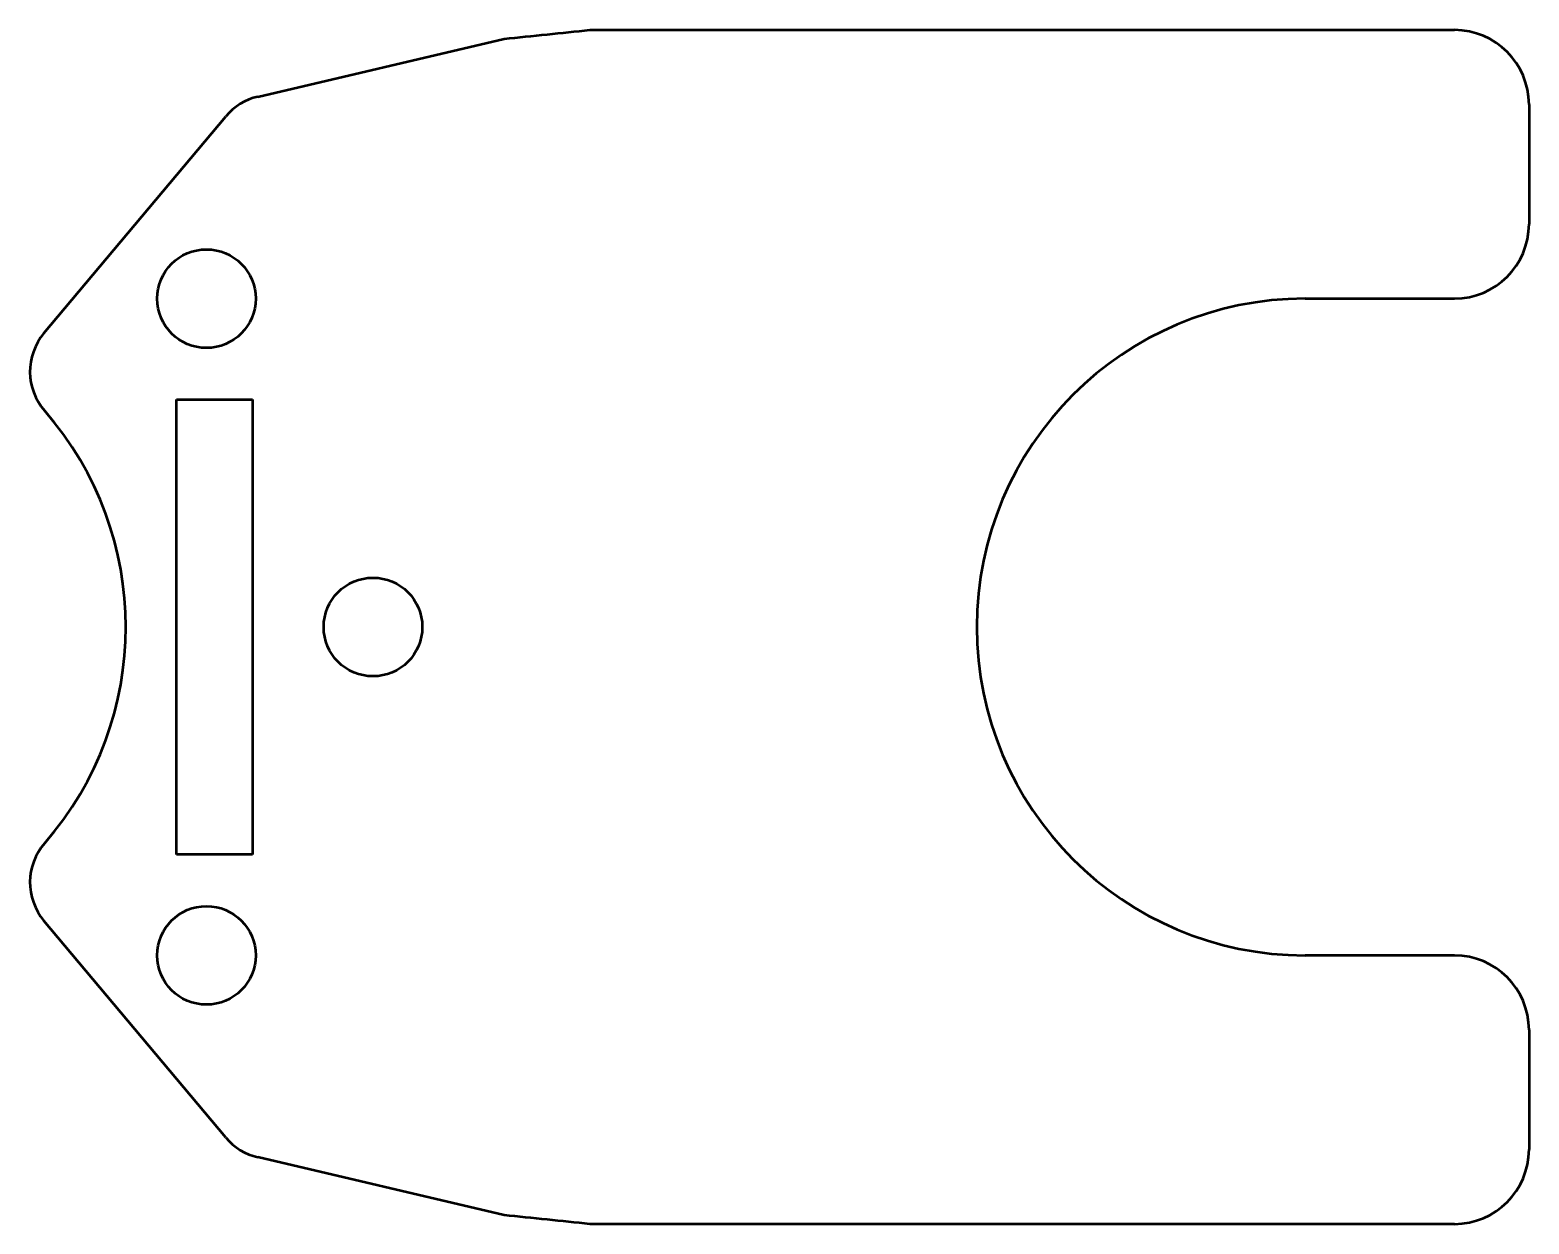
# Model space of a CAD drawing. Header units: inches. Extents: x -0.369 to 0.619, y -0.787 to 0.
import ezdxf

# ---------------------------------------------------------------- set-up
doc = ezdxf.new("R2010")
doc.units = ezdxf.units.IN
doc.header["$MEASUREMENT"] = 0
doc.layers.add('IV_INTERIOR_PROFILES', color=7, linetype='Continuous', lineweight=50)
doc.layers.add('IV_OUTER_PROFILE', color=7, linetype='Continuous', lineweight=50)

msp = doc.modelspace()

# ---------------------------------------------------------------- linework, layer by layer
at = {"layer": 'IV_INTERIOR_PROFILES'}
for p, q in [((-0.27261, -0.5437), (-0.27261, -0.2437)), ((-0.27261, -0.2437), (-0.22261, -0.2437)), ((-0.22261, -0.2437), (-0.22261, -0.5437)), ((-0.22261, -0.5437), (-0.27261, -0.5437))]:
    msp.add_line(p, q, dxfattribs=at)
for centre in [(-0.25293, -0.17717), (-0.14308, -0.3937), (-0.25293, -0.61024)]:
    msp.add_circle(centre, 0.0325, dxfattribs=at)
at = {"layer": 'IV_OUTER_PROFILE'}
for p, q in [((0, 0), (0.57008, 0)), ((-0.21895, -0.044), (-0.05655, -0.00587)), ((0.61929, -0.04921), (0.61929, -0.12795)), ((-0.36008, -0.2), (-0.24011, -0.05702)), ((0.47165, -0.17717), (0.57008, -0.17717)), ((-0.24011, -0.73038), (-0.36008, -0.5874)), ((0.57008, -0.61024), (0.47165, -0.61024)), ((0.61929, -0.65945), (0.61929, -0.73819)), ((-0.05655, -0.78153), (-0.21895, -0.7434)), ((0.57008, -0.7874), (0, -0.7874))]:
    msp.add_line(p, q, dxfattribs=at)
for centre, radius, start, end in [((0.57008, -0.04921), 0.04921, 0, 90), ((-0.20995, -0.08233), 0.03937, 103.21425, 140), ((0.57008, -0.12795), 0.04921, 270, 0), ((0.47165, -0.3937), 0.21654, 90, 270), ((-0.32992, -0.22531), 0.03937, 140, 221.15012), ((-0.52261, -0.3937), 0.21654, 318.84988, 41.15012), ((-0.32992, -0.5621), 0.03937, 138.84988, 220), ((0.57008, -0.65945), 0.04921, 0, 90), ((-0.20995, -0.70507), 0.03937, 220, 256.78575), ((0.57008, -0.73819), 0.04921, 270, 0)]:
    msp.add_arc(centre, radius, start, end, dxfattribs=at)
for points in [[(-0.05655, -0.00587), (-0.0377, -0.00391), (-0.01885, -0.00196), (0, 0)], [(0, -0.7874), (-0.01885, -0.78544), (-0.0377, -0.78349), (-0.05655, -0.78153)]]:
    msp.add_open_spline(points, degree=3, dxfattribs=at)

doc.saveas('drawing.dxf')
